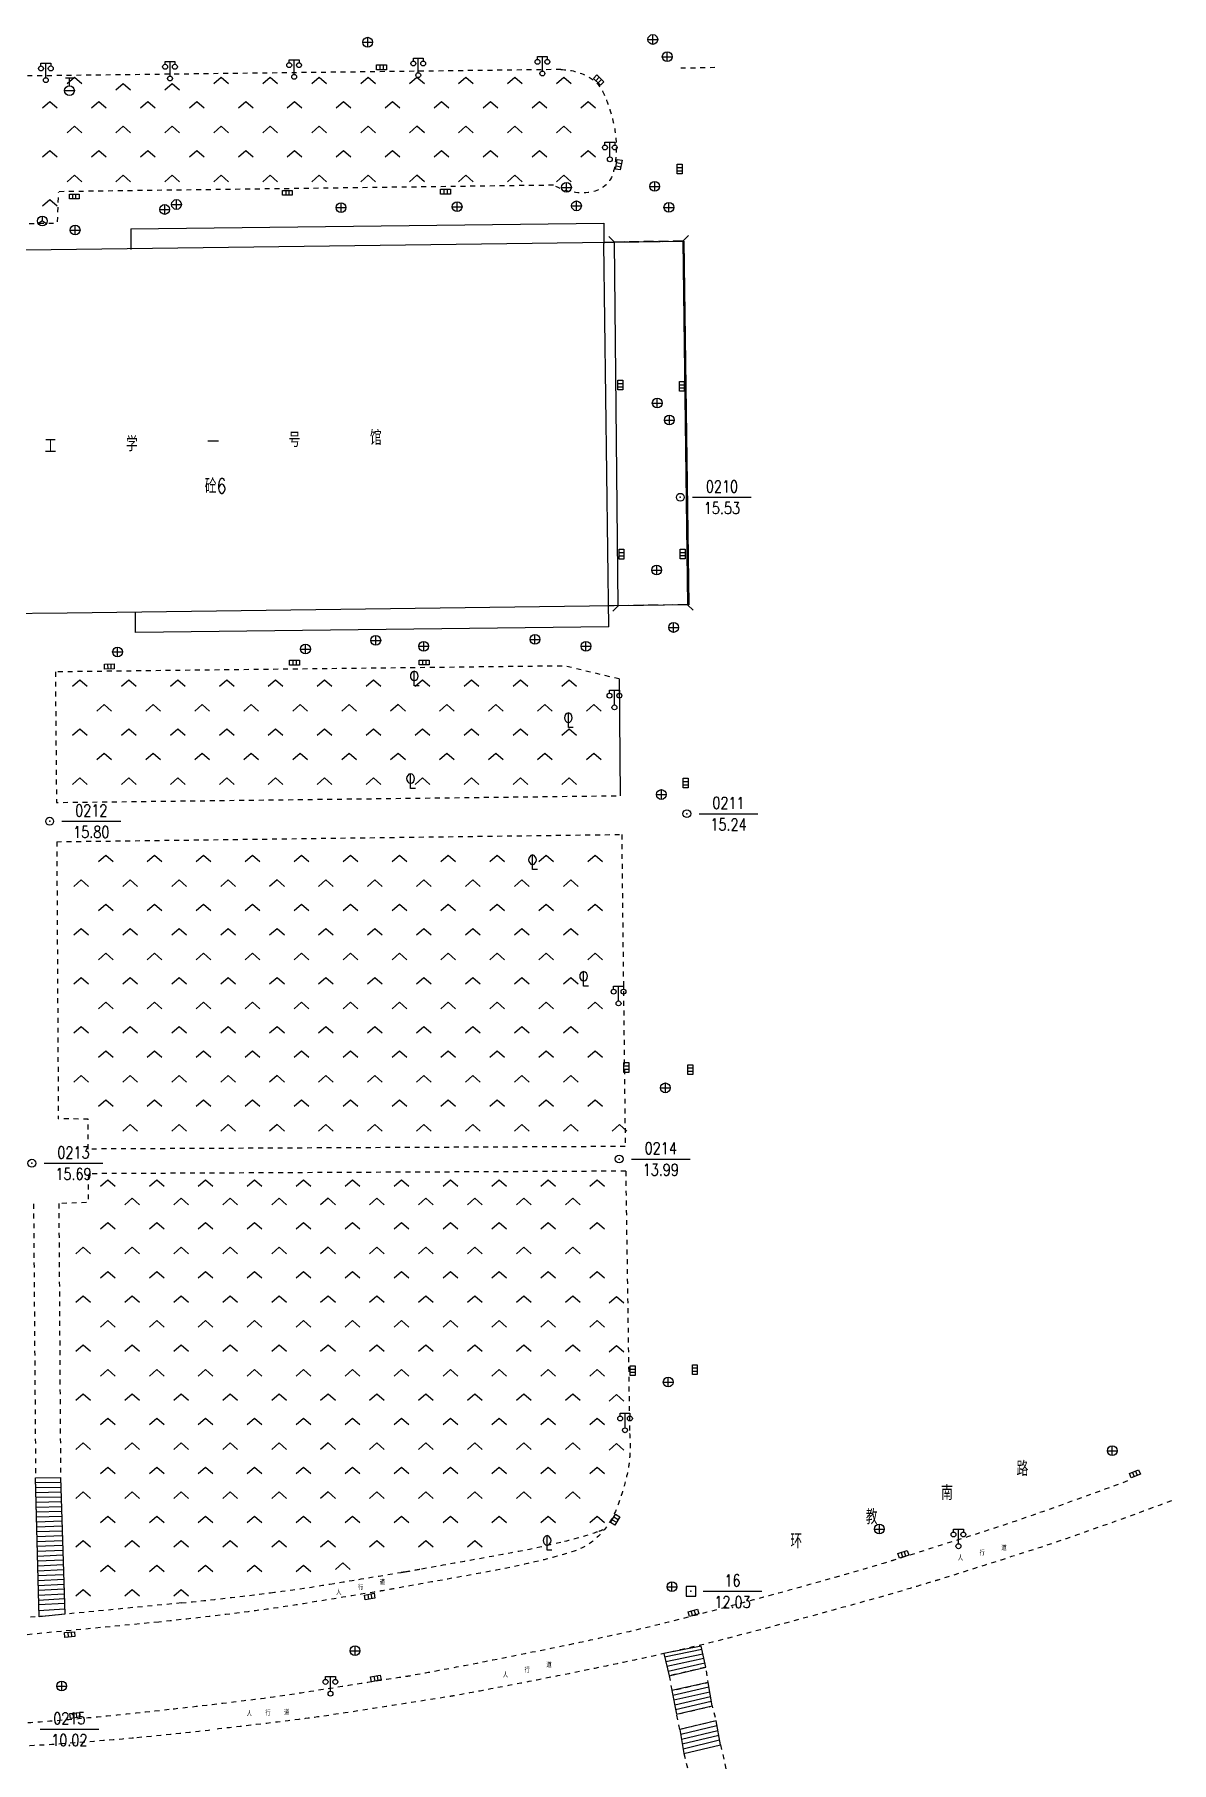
# Model space of a CAD drawing. Extents: x 1059 to 1761, y 608 to 1213.
# Drawn here: x 1645.3 to 1761.5, y 707.5 to 884 of the extents above; entities that cross this region are included whole.
import ezdxf
from ezdxf.enums import TextEntityAlignment as Align

# ---------------------------------------------------------------- set-up
doc = ezdxf.new("R2010")
doc.units = 0
doc.header["$LTSCALE"] = 0.5
doc.header["$PDSIZE"] = 0.2
doc.linetypes.add('X5', pattern=[3, 2, -1])
doc.linetypes.add('X6', pattern=[2, 1, -1])
doc.layers.get('0').update_dxf_attribs({"linetype": 'CONTINUOUS'})
doc.layers.add('ASSIST', color=7, linetype='CONTINUOUS', plot=False)
for name, color, linetype in [('DLDW', 11, 'CONTINUOUS'), ('DLSS', 4, 'CONTINUOUS'), ('GXYZ', 2, 'CONTINUOUS'), ('JMD', 6, 'CONTINUOUS'), ('KZD', 1, 'CONTINUOUS'), ('ZBTZ', 3, 'CONTINUOUS')]:
    doc.layers.add(name, color=color, linetype=linetype)
doc.styles.add('HZ', font='rs.shx', dxfattribs={"width": 0.8, "bigfont": 'hztxt.shx'})

# ---------------------------------------------------------------- blocks, each defined once
blk = doc.blocks.new('gc097')
for p, q in [((-1, 2.9), (-1, 3.5)), ((-1, 3.5), (1, 3.5)), ((0, 0.5), (0, 3.5)), ((1, 3.5), (1, 2.9))]:
    blk.add_line(p, q)
for centre in [(-1, 2.4), (0, 0), (1, 2.4)]:
    blk.add_circle(centre, 0.5)
blk = doc.blocks.new('gc048')
for q in [(-0.87, -0.5), (0, 1), (0.87, -0.5)]:
    blk.add_line((0, 0), q)
blk.add_circle((0, 0), 1)
blk = doc.blocks.new('gc041')
for p, q in [((-1, 0.5), (1, 0.5)), ((-1, -0.5), (-1, 0.5)), ((-0.33, 0.5), (-0.33, -0.5)), ((0.33, 0.5), (0.33, -0.5)), ((1, 0.5), (1, -0.5)), ((1, -0.5), (-1, -0.5))]:
    blk.add_line(p, q)
blk = doc.blocks.new('gc133')
for p, q in [((-1, 0), (1, 0)), ((-0.8, 2.6), (0.8, 2.6)), ((0, 1), (0, 2.6))]:
    blk.add_line(p, q)
blk.add_circle((0, 0), 1)
blk = doc.blocks.new('gc043')
for p, q in [((-1, 0), (1, 0)), ((0, -1), (0, 1))]:
    blk.add_line(p, q)
blk.add_circle((0, 0), 1)
blk = doc.blocks.new('gc143')
for p, q in [((0, 0), (0, 3)), ((1, 0), (0, 0))]:
    blk.add_line(p, q)
for centre, start, end in [((0.225, 2), 102.68038, 257.31962), ((-0.225, 2), 282.68038, 77.31962)]:
    blk.add_arc(centre, 1.025, start, end)
blk = doc.blocks.new('gc211')
for p, q in [((0, 0), (-1.5, -1.32)), ((1.5, -1.32), (0, 0))]:
    blk.add_line(p, q)
blk = doc.blocks.new('gc115')
blk.add_lwpolyline([(-1, -1), (1, -1), (1, 1), (-1, 1)], close=True)
blk.add_point((0, 0))
blk = doc.blocks.new('gc117')
blk.add_circle((0, 0), 0.8)
blk.add_point((0, 0))

msp = doc.modelspace()

# ---------------------------------------------------------------- linework, layer by layer
at = {"linetype": 'Continuous'}
msp.add_line((1648.42, 722.62), (1645.79, 722.37), dxfattribs=at)
at = {"layer": 'ASSIST', "linetype": 'Continuous', "flags": 128}
for points in [[(1704.56, 862.81), (1711.56, 862.91), (1712.03, 825.76), (1704.96, 825.66)], [(1709.63, 718.6), (1710.16, 716.33), (1713.92, 717.21), (1713.43, 719.35)], [(1710.44, 714.83), (1710.92, 712.4), (1714.54, 713.25), (1714.14, 715.66)], [(1711.26, 710.85), (1711.66, 708.38), (1715.4, 709.28), (1714.96, 711.74)]]:
    msp.add_lwpolyline(points, close=True, dxfattribs=at)
at = {"layer": 'DLSS', "linetype": 'X6'}
msp.add_line((1711.34, 880.6, 15.53), (1714.98, 880.67, 15.48), dxfattribs=at)
at = {"layer": 'DLSS', "linetype": 'X6', "flags": 128}
for points in [[(1699.1, 880.44), (1590.79, 879.13)], [(1698.34, 868.62), (1647.8, 867.96)], [(1639.78, 864.64), (1647.67, 864.76), (1647.8, 867.96)], [(1705.06, 818.18), (1699.48, 819.5), (1647.48, 818.9)], [(1647.46, 818.89), (1647.57, 805.56), (1705.14, 806.25)], [(1647.6, 801.55), (1705.31, 802.29)], [(1647.6, 801.55), (1647.76, 773.24)], [(1705.31, 802.29), (1705.67, 770.41)], [(1650.82, 773.21), (1647.76, 773.24)], [(1650.82, 770.15), (1650.82, 773.21)], [(1705.67, 770.41), (1650.82, 770.15)], [(1705.72, 767.89), (1650.83, 767.63), (1650.79, 764.68), (1647.81, 764.59)], [(1705.72, 767.89), (1706.12, 741.1)], [(1645.23, 764.55), (1645.44, 736.57)], [(1647.81, 764.59), (1647.99, 736.61)], [(1660.34, 723.78), (1645.8, 722.37), (1636.44, 721.87), (1629.15, 721.67), (1593.15, 721.07)], [(1710.16, 716.33), (1710.44, 714.83), (1714.14, 715.66), (1713.92, 717.21), (1710.16, 716.33)], [(1711.26, 710.85), (1710.92, 712.4), (1714.54, 713.25), (1714.96, 711.74), (1711.26, 710.85)], [(1711.66, 708.38), (1712.2, 706.25)], [(1715.4, 709.28), (1716.8, 703.25)]]:
    msp.add_lwpolyline(points, dxfattribs=at)
for points in [[(1699.1, 880.44, -0.114618), (1701.85, 879.74, -0.155506), (1703.34, 878.24, -0.030301), (1703.86, 877.05, -0.022988), (1704.37, 875.41, -0.061468), (1704.76, 872.59, -0.065719), (1704.45, 869.94, -0.284628), (1702.42, 867.97, -0.187195), (1698.34, 868.62)], [(1706.12, 741.1, -0.03064), (1706.13, 738.75, -0.042506), (1705.9, 737.08, -0.023633), (1705.1, 734.23, -0.040625), (1704.43, 732.65, -0.085406), (1702.68, 730.36, -0.105387), (1700.66, 729.15, -0.02279), (1697.17, 728.14, -0.014078), (1691.41, 726.92, -0.000486), (1682.57, 725.32, -0.002576), (1680.9, 725.03, -0.00119), (1680.47, 724.96, -0.00007), (1673.2, 723.76, -0.009138), (1667.15, 722.88, -0.006098), (1658.03, 721.83)], [(1756.97, 736.24, -0.004853), (1747.72, 732.89, -0.007545), (1741.72, 730.88, -0.000138), (1733.1, 728.14, -0.003267), (1732.73, 728.03, -0.004602), (1727.1, 726.38, -0.003122), (1718.77, 724.08, -0.003912), (1710.1, 721.81, -0.006862), (1705.13, 720.63, -0.003309), (1700.73, 719.67, -0.002403), (1694.66, 718.43, -0.002057), (1688, 717.12, -0.003137), (1683.62, 716.31, -0.005146), (1683.23, 716.25, -0.000191), (1672.87, 714.62, -0.007373), (1667.85, 713.91, -0.004242), (1659.09, 712.88)], [(1761.47, 734.21, -0.004853), (1752.22, 730.86, -0.007545), (1746.22, 728.85, -0.000138), (1737.59, 726.11, -0.003267), (1737.23, 726, -0.004602), (1731.6, 724.35, -0.003122), (1723.27, 722.05, -0.003912), (1714.6, 719.78, -0.006862), (1709.63, 718.6, -0.003309), (1705.23, 717.64, -0.002403), (1699.16, 716.4, -0.002057), (1692.49, 715.09, -0.003137), (1688.12, 714.28, -0.005146), (1687.73, 714.22, -0.000191), (1677.37, 712.59, -0.007373), (1672.34, 711.88, -0.004242), (1663.59, 710.85)], [(1659.09, 712.88, -0.005578), (1651.29, 712.07, -0.005578), (1643.48, 711.43, -0.00509), (1636.34, 711.01, -0.00509), (1629.19, 710.73)]]:
    msp.add_lwpolyline(points, format="xyb", dxfattribs=at)
at = {"layer": 'DLSS', "linetype": 'X6'}
for points in [[(1703.6, 731.36, -0.03038), (1702.96, 731.1, -0.02279), (1699.47, 730.08, -0.014078), (1693.71, 728.87, -0.000486), (1684.87, 727.26, -0.002576), (1683.2, 726.97, -0.00119), (1682.77, 726.9, -0.00007), (1675.5, 725.7, -0.009138), (1669.45, 724.82, -0.006098), (1660.34, 723.78)], [(1663.59, 710.85, -0.005578), (1655.79, 710.04, -0.005578), (1647.98, 709.41, -0.00509), (1640.84, 708.98, -0.009185), (1627.94, 708.58)]]:
    msp.add_lwpolyline(points, format="xyb", dxfattribs=at)
at = {"layer": 'DLSS', "linetype": 'X6', "elevation": 10.22, "flags": 128}
msp.add_lwpolyline([(1658.03, 721.83), (1643.49, 720.43), (1634.13, 719.93), (1626.85, 719.72), (1590.85, 719.13)], dxfattribs=at)
at = {"layer": 'JMD', "linetype": 'Continuous'}
for p, q in [((1655.16, 864.15, 15.74), (1703.47, 864.75, 15.56)), ((1704.56, 862.81), (1703.99, 863.37)), ((1711.56, 862.91), (1712.12, 863.48)), ((1703.98, 823.49), (1703.5, 862.65)), ((1648.67, 824.91), (1595.96, 824.24, 15.66)), ((1704.96, 825.66), (1704.41, 825.09)), ((1712.03, 825.76), (1712.6, 825.2)), ((1645.44, 736.57), (1647.99, 736.61)), ((1645.79, 722.37), (1645.44, 736.57)), ((1647.99, 736.61), (1648.42, 722.62)), ((1645.45, 736.07), (1648.01, 736.11)), ((1645.47, 735.57), (1648.02, 735.62)), ((1645.48, 735.07), (1648.04, 735.12)), ((1645.49, 734.57), (1648.05, 734.63)), ((1645.5, 734.07), (1648.07, 734.13)), ((1645.52, 733.57), (1648.08, 733.64)), ((1645.53, 733.07), (1648.1, 733.14)), ((1645.54, 732.57), (1648.11, 732.64)), ((1645.55, 732.07), (1648.13, 732.15)), ((1645.56, 731.57), (1648.14, 731.65)), ((1645.58, 731.07), (1648.16, 731.16)), ((1645.59, 730.57), (1648.17, 730.66)), ((1645.6, 730.07), (1648.19, 730.17)), ((1645.61, 729.57), (1648.2, 729.67)), ((1645.62, 729.07), (1648.22, 729.18)), ((1645.64, 728.57), (1648.23, 728.68)), ((1645.65, 728.07), (1648.25, 728.18)), ((1645.66, 727.57), (1648.26, 727.69)), ((1645.67, 727.07), (1648.28, 727.19)), ((1645.69, 726.57), (1648.29, 726.7)), ((1645.7, 726.07), (1648.31, 726.2)), ((1645.71, 725.57), (1648.32, 725.71)), ((1645.72, 725.07), (1648.34, 725.21)), ((1645.73, 724.57), (1648.35, 724.71)), ((1645.75, 724.07), (1648.37, 724.22)), ((1645.77, 723.02), (1648.4, 723.19)), ((1709.63, 718.6), (1710.16, 716.33)), ((1709.7, 718.28), (1713.5, 719.05)), ((1709.82, 717.79), (1713.6, 718.59)), ((1713.92, 717.21), (1713.43, 719.35)), ((1709.93, 717.31), (1713.71, 718.13)), ((1710.05, 716.82), (1713.81, 717.67)), ((1710.16, 716.33), (1713.92, 717.21)), ((1710.54, 714.36), (1714.22, 715.2)), ((1714.54, 713.25), (1714.14, 715.66)), ((1710.44, 714.83), (1710.92, 712.4)), ((1710.63, 713.87), (1714.3, 714.71)), ((1710.73, 713.38), (1714.38, 714.23)), ((1710.82, 712.89), (1714.46, 713.74)), ((1710.92, 712.4), (1714.54, 713.25)), ((1715.4, 709.28), (1714.96, 711.74)), ((1711.26, 710.85), (1711.66, 708.38)), ((1711.34, 710.36), (1715.04, 711.26)), ((1711.42, 709.86), (1715.13, 710.76)), ((1711.5, 709.37), (1715.22, 710.27)), ((1711.58, 708.88), (1715.31, 709.78)), ((1711.66, 708.38), (1715.4, 709.28))]:
    msp.add_line(p, q, dxfattribs=at)
at = {"layer": 'JMD', "linetype": 'X5'}
for p, q in [((1703.5, 862.8), (1711.56, 862.91)), ((1704.56, 862.81), (1711.56, 862.91)), ((1712.03, 825.76), (1703.96, 825.65)), ((1712.03, 825.76), (1704.96, 825.66))]:
    msp.add_line(p, q, dxfattribs=at)
at = {"layer": 'JMD', "linetype": 'Continuous', "flags": 128}
for points, elevation in [([(1655.16, 864.15), (1655.18, 862.06)], 15.74), ([(1703.47, 864.75), (1703.5, 862.65)], 15.56), ([(1572.04, 861.05), (1711.67, 862.91), (1712.17, 825.76), (1648.67, 824.91)], 10.12), ([(1703.98, 823.49), (1655.65, 822.94), (1655.65, 825)], 15.55)]:
    msp.add_lwpolyline(points, dxfattribs=dict(at, elevation=elevation))
at = {"layer": 'JMD', "linetype": 'X5', "flags": 128}
msp.add_lwpolyline([(1711.56, 862.91), (1704.56, 862.81)], dxfattribs=at)
at = {"layer": 'JMD', "linetype": 'Continuous', "flags": 128}
msp.add_lwpolyline([(1645.76, 723.58), (1645.44, 736.57), (1647.99, 736.61), (1648.38, 723.73)], close=True, dxfattribs=at)
at = {"layer": 'KZD', "linetype": 'Continuous'}
for p, q in [((1712.55, 836.74), (1718.55, 836.74)), ((1648.13, 803.64), (1654.13, 803.64)), ((1713.22, 804.41), (1719.22, 804.41)), ((1646.31, 768.7), (1652.31, 768.7)), ((1706.3, 769.13), (1712.3, 769.13)), ((1713.63, 724.97), (1719.63, 724.97)), ((1645.89, 710.88), (1651.89, 710.88))]:
    msp.add_line(p, q, dxfattribs=at)
at = {"layer": 'ZBTZ', "linetype": 'Continuous', "flags": 128}
msp.add_lwpolyline([(1705.06, 818.18), (1705.14, 806.25)], dxfattribs=at)

# ---------------------------------------------------------------- block references
at = {"layer": 'DLDW', "linetype": 'Continuous', "xscale": 0.5, "yscale": 0.5}
for p in [(1646.49, 879.35, 10.46), (1659.17, 879.52, 10.46), (1671.85, 879.69, 10.46), (1684.53, 879.86, 10.46), (1697.21, 880.03, 16.29), (1704.1, 871.27, 15.58), (1704.57, 815.27, 15.3), (1704.99, 785.03, 15.21), (1705.65, 741.42, 12.64), (1739.71, 729.57, 12.9), (1675.56, 714.51, 10.88)]:
    msp.add_blockref('gc097', p, dxfattribs=at)
at = {"layer": 'GXYZ', "linetype": 'Continuous', "xscale": 0.5, "yscale": 0.5}
for name, p in [('gc043', (1679.37, 883.23, 15.31)), ('gc043', (1708.49, 883.51, 15.52)), ('gc043', (1709.96, 881.75, 15.51)), ('gc133', (1648.9, 878.28, 12.65)), ('gc043', (1699.67, 868.4, 15.57)), ('gc043', (1708.68, 868.5, 15.54)), ('gc043', (1659.83, 866.65, 15.71)), ('gc043', (1676.64, 866.33, 15.68)), ('gc043', (1688.5, 866.42, 15.64)), ('gc043', (1700.69, 866.51, 15.58)), ('gc043', (1710.13, 866.36, 15.54)), ('gc048', (1646.13, 864.97, 15.75)), ('gc043', (1658.63, 866.14, 15.72)), ('gc043', (1649.48, 864.04, 15.74)), ('gc043', (1708.94, 846.37, 15.55)), ('gc043', (1710.18, 844.63, 15.52)), ('gc043', (1708.89, 829.3, 15.55)), ('gc043', (1696.45, 822.22, 15.57)), ('gc043', (1710.61, 823.44, 15.51)), ('gc043', (1653.81, 820.94, 15.69)), ('gc043', (1673.01, 821.23, 15.68)), ('gc043', (1680.19, 822.12, 15.65)), ('gc043', (1685.09, 821.51, 15.63)), ('gc043', (1701.66, 821.52, 15.54)), ('gc043', (1709.36, 806.37, 15.36)), ('gc043', (1709.77, 776.4, 14.23)), ('gc043', (1710.06, 746.34, 12.77)), ('gc043', (1755.42, 739.33, 13.29)), ('gc043', (1731.63, 731.33, 12.6)), ('gc043', (1710.44, 725.44, 11.97)), ('gc043', (1678.07, 718.9, 10.83)), ('gc043', (1648.11, 715.29, 9.98))]:
    msp.add_blockref(name, p, dxfattribs=at)
at = {"layer": 'GXYZ', "linetype": 'Continuous', "xscale": 0.5, "yscale": 0.5, "zscale": 0.5}
for p in [(1680.78, 880.67, 15.29), (1671.15, 867.84, 15.68), (1671.89, 819.85, 15.67), (1685.13, 819.86, 15.63)]:
    msp.add_blockref('gc041', p, dxfattribs=at)
for p, rotation in [((1702.96, 879.36, 15.44), 135.1213497982516), ((1705.01, 870.72, 15.48), 80.12070687590962), ((1711.24, 870.27, 15.48), 90), ((1649.4, 867.47, 15.72), 180), ((1687.31, 867.95, 15.63), 0.02003087197148671), ((1705.18, 848.2, 15.53), 90), ((1711.45, 848.07, 15.5), 90), ((1705.29, 830.92, 15.52), 90), ((1711.53, 830.94, 15.5), 90), ((1652.97, 819.45, 15.68), 0.7940883637511936), ((1711.84, 807.54, 15.32), 90), ((1705.79, 778.48, 14.23), 90), ((1712.32, 778.27, 14.26), 90), ((1706.42, 747.51, 12.74), 90), ((1712.78, 747.62, 12.79), 90), ((1757.74, 736.97, 13.3), 201.8531146738022), ((1704.64, 732.29, 11.84), 59.01689012150865), ((1734.08, 728.74, 12.6), 17.4008644065725), ((1679.57, 724.43, 10.8), 10.08581660843414), ((1712.64, 722.77, 11.91), 196.1933528270302), ((1648.92, 720.55, 9.96), 4.190166384162168), ((1680.2, 716.07, 10.87), 10.31217081632518), ((1649.47, 712.29, 9.95), 186.1245665934016)]:
    msp.add_blockref('gc041', p, dxfattribs=dict(at, rotation=rotation))
at = {"layer": 'KZD', "linetype": 'Continuous', "xscale": 0.5, "yscale": 0.5}
for name, p in [('gc117', (1711.3, 836.74, 15.53)), ('gc117', (1646.88, 803.64, 15.8)), ('gc117', (1711.97, 804.41, 15.24)), ('gc117', (1645.06, 768.7, 15.69)), ('gc117', (1705.05, 769.13, 13.99)), ('gc115', (1712.38, 724.97, 12.03))]:
    msp.add_blockref(name, p, dxfattribs=at)
at = {"layer": 'ZBTZ', "linetype": 'Continuous', "xscale": 0.5, "yscale": 0.5}
for name, p in [('gc211', (1649.4, 879.64)), ('gc211', (1664.4, 879.64)), ('gc211', (1669.4, 879.64)), ('gc211', (1674.4, 879.64)), ('gc211', (1679.4, 879.64)), ('gc211', (1684.4, 879.64)), ('gc211', (1689.4, 879.64)), ('gc211', (1694.4, 879.64)), ('gc211', (1699.4, 879.64)), ('gc211', (1654.4, 878.98)), ('gc211', (1659.4, 878.98)), ('gc211', (1646.9, 877.14)), ('gc211', (1651.9, 877.14)), ('gc211', (1656.9, 877.14)), ('gc211', (1661.9, 877.14)), ('gc211', (1666.9, 877.14)), ('gc211', (1671.9, 877.14)), ('gc211', (1676.9, 877.14)), ('gc211', (1681.9, 877.14)), ('gc211', (1686.9, 877.14)), ('gc211', (1691.9, 877.14)), ('gc211', (1696.9, 877.14)), ('gc211', (1701.9, 877.14)), ('gc211', (1649.4, 874.64)), ('gc211', (1654.4, 874.64)), ('gc211', (1659.4, 874.64)), ('gc211', (1664.4, 874.64)), ('gc211', (1669.4, 874.64)), ('gc211', (1674.4, 874.64)), ('gc211', (1679.4, 874.64)), ('gc211', (1684.4, 874.64)), ('gc211', (1689.4, 874.64)), ('gc211', (1694.4, 874.64)), ('gc211', (1699.4, 874.64)), ('gc211', (1646.9, 872.14)), ('gc211', (1651.9, 872.14)), ('gc211', (1656.9, 872.14)), ('gc211', (1661.9, 872.14)), ('gc211', (1666.9, 872.14)), ('gc211', (1671.9, 872.14)), ('gc211', (1676.9, 872.14)), ('gc211', (1681.9, 872.14)), ('gc211', (1686.9, 872.14)), ('gc211', (1691.9, 872.14)), ('gc211', (1696.9, 872.14)), ('gc211', (1701.9, 872.14)), ('gc211', (1649.4, 869.64)), ('gc211', (1654.4, 869.64)), ('gc211', (1659.4, 869.64)), ('gc211', (1664.4, 869.64)), ('gc211', (1669.4, 869.64)), ('gc211', (1674.4, 869.64)), ('gc211', (1679.4, 869.64)), ('gc211', (1684.4, 869.64)), ('gc211', (1689.4, 869.64)), ('gc211', (1694.4, 869.64)), ('gc211', (1699.4, 869.64)), ('gc211', (1646.9, 867.14)), ('gc211', (1649.96, 818.06)), ('gc211', (1654.96, 818.06)), ('gc211', (1659.96, 818.06)), ('gc211', (1664.96, 818.06)), ('gc211', (1669.96, 818.06)), ('gc211', (1674.96, 818.06)), ('gc211', (1679.96, 818.06)), ('gc143', (1684.12, 817.47, 16.01)), ('gc211', (1684.96, 818.06)), ('gc211', (1689.96, 818.06)), ('gc211', (1694.96, 818.06)), ('gc211', (1699.96, 818.06)), ('gc211', (1652.46, 815.56)), ('gc211', (1657.46, 815.56)), ('gc211', (1662.46, 815.56)), ('gc211', (1667.46, 815.56)), ('gc211', (1672.46, 815.56)), ('gc211', (1677.46, 815.56)), ('gc211', (1682.46, 815.56)), ('gc211', (1687.46, 815.56)), ('gc211', (1692.46, 815.56)), ('gc211', (1697.46, 815.56)), ('gc143', (1699.86, 813.21, 15.28)), ('gc211', (1702.46, 815.56)), ('gc211', (1649.96, 813.06)), ('gc211', (1654.96, 813.06)), ('gc211', (1659.96, 813.06)), ('gc211', (1664.96, 813.06)), ('gc211', (1669.96, 813.06)), ('gc211', (1674.96, 813.06)), ('gc211', (1679.96, 813.06)), ('gc211', (1684.96, 813.06)), ('gc211', (1689.96, 813.06)), ('gc211', (1694.96, 813.06)), ('gc211', (1699.96, 813.06)), ('gc211', (1652.46, 810.56)), ('gc211', (1657.46, 810.56)), ('gc211', (1662.46, 810.56)), ('gc211', (1667.46, 810.56)), ('gc211', (1672.46, 810.56)), ('gc211', (1677.46, 810.56)), ('gc211', (1682.46, 810.56)), ('gc211', (1687.46, 810.56)), ('gc211', (1692.46, 810.56)), ('gc211', (1697.46, 810.56)), ('gc211', (1702.46, 810.56)), ('gc211', (1649.96, 808.06)), ('gc211', (1654.96, 808.06)), ('gc211', (1659.96, 808.06)), ('gc211', (1664.96, 808.06)), ('gc211', (1669.96, 808.06)), ('gc211', (1674.96, 808.06)), ('gc211', (1679.96, 808.06)), ('gc143', (1683.74, 807, 15.97)), ('gc211', (1684.96, 808.06)), ('gc211', (1689.96, 808.06)), ('gc211', (1694.96, 808.06)), ('gc211', (1699.96, 808.06)), ('gc211', (1652.6, 800.15)), ('gc211', (1657.6, 800.15)), ('gc211', (1662.6, 800.15)), ('gc211', (1667.6, 800.15)), ('gc211', (1672.6, 800.15)), ('gc211', (1677.6, 800.15)), ('gc211', (1682.6, 800.15)), ('gc211', (1687.6, 800.15)), ('gc211', (1692.6, 800.15)), ('gc143', (1696.2, 798.7, 15.77)), ('gc211', (1697.6, 800.15)), ('gc211', (1702.6, 800.15)), ('gc211', (1650.1, 797.65)), ('gc211', (1655.1, 797.65)), ('gc211', (1660.1, 797.65)), ('gc211', (1665.1, 797.65)), ('gc211', (1670.1, 797.65)), ('gc211', (1675.1, 797.65)), ('gc211', (1680.1, 797.65)), ('gc211', (1685.1, 797.65)), ('gc211', (1690.1, 797.65)), ('gc211', (1695.1, 797.65)), ('gc211', (1700.1, 797.65)), ('gc211', (1652.6, 795.15)), ('gc211', (1657.6, 795.15)), ('gc211', (1662.6, 795.15)), ('gc211', (1667.6, 795.15)), ('gc211', (1672.6, 795.15)), ('gc211', (1677.6, 795.15)), ('gc211', (1682.6, 795.15)), ('gc211', (1687.6, 795.15)), ('gc211', (1692.6, 795.15)), ('gc211', (1697.6, 795.15)), ('gc211', (1702.6, 795.15)), ('gc211', (1650.1, 792.65)), ('gc211', (1655.1, 792.65)), ('gc211', (1660.1, 792.65)), ('gc211', (1665.1, 792.65)), ('gc211', (1670.1, 792.65)), ('gc211', (1675.1, 792.65)), ('gc211', (1680.1, 792.65)), ('gc211', (1685.1, 792.65)), ('gc211', (1690.1, 792.65)), ('gc211', (1695.1, 792.65)), ('gc211', (1700.1, 792.65)), ('gc211', (1652.6, 790.15)), ('gc211', (1657.6, 790.15)), ('gc211', (1662.6, 790.15)), ('gc211', (1667.6, 790.15)), ('gc211', (1672.6, 790.15)), ('gc211', (1677.6, 790.15)), ('gc211', (1682.6, 790.15)), ('gc211', (1687.6, 790.15)), ('gc211', (1692.6, 790.15)), ('gc211', (1697.6, 790.15)), ('gc211', (1702.6, 790.15)), ('gc211', (1650.1, 787.65)), ('gc211', (1655.1, 787.65)), ('gc211', (1660.1, 787.65)), ('gc211', (1665.1, 787.65)), ('gc211', (1670.1, 787.65)), ('gc211', (1675.1, 787.65)), ('gc211', (1680.1, 787.65)), ('gc211', (1685.1, 787.65)), ('gc211', (1690.1, 787.65)), ('gc211', (1695.1, 787.65)), ('gc211', (1700.1, 787.65)), ('gc143', (1701.42, 786.8, 15.83)), ('gc211', (1652.6, 785.15)), ('gc211', (1657.6, 785.15)), ('gc211', (1662.6, 785.15)), ('gc211', (1667.6, 785.15)), ('gc211', (1672.6, 785.15)), ('gc211', (1677.6, 785.15)), ('gc211', (1682.6, 785.15)), ('gc211', (1687.6, 785.15)), ('gc211', (1692.6, 785.15)), ('gc211', (1697.6, 785.15)), ('gc211', (1702.6, 785.15)), ('gc211', (1650.1, 782.65)), ('gc211', (1655.1, 782.65)), ('gc211', (1660.1, 782.65)), ('gc211', (1665.1, 782.65)), ('gc211', (1670.1, 782.65)), ('gc211', (1675.1, 782.65)), ('gc211', (1680.1, 782.65)), ('gc211', (1685.1, 782.65)), ('gc211', (1690.1, 782.65)), ('gc211', (1695.1, 782.65)), ('gc211', (1700.1, 782.65)), ('gc211', (1652.6, 780.15)), ('gc211', (1657.6, 780.15)), ('gc211', (1662.6, 780.15)), ('gc211', (1667.6, 780.15)), ('gc211', (1672.6, 780.15)), ('gc211', (1677.6, 780.15)), ('gc211', (1682.6, 780.15)), ('gc211', (1687.6, 780.15)), ('gc211', (1692.6, 780.15)), ('gc211', (1697.6, 780.15)), ('gc211', (1702.6, 780.15)), ('gc211', (1650.1, 777.65)), ('gc211', (1655.1, 777.65)), ('gc211', (1660.1, 777.65)), ('gc211', (1665.1, 777.65)), ('gc211', (1670.1, 777.65)), ('gc211', (1675.1, 777.65)), ('gc211', (1680.1, 777.65)), ('gc211', (1685.1, 777.65)), ('gc211', (1690.1, 777.65)), ('gc211', (1695.1, 777.65)), ('gc211', (1700.1, 777.65)), ('gc211', (1652.6, 775.15)), ('gc211', (1657.6, 775.15)), ('gc211', (1662.6, 775.15)), ('gc211', (1667.6, 775.15)), ('gc211', (1672.6, 775.15)), ('gc211', (1677.6, 775.15)), ('gc211', (1682.6, 775.15)), ('gc211', (1687.6, 775.15)), ('gc211', (1692.6, 775.15)), ('gc211', (1697.6, 775.15)), ('gc211', (1702.6, 775.15)), ('gc211', (1655.1, 772.65)), ('gc211', (1660.1, 772.65)), ('gc211', (1665.1, 772.65)), ('gc211', (1670.1, 772.65)), ('gc211', (1675.1, 772.65)), ('gc211', (1680.1, 772.65)), ('gc211', (1685.1, 772.65)), ('gc211', (1690.1, 772.65)), ('gc211', (1695.1, 772.65)), ('gc211', (1700.1, 772.65)), ('gc211', (1705.1, 772.65)), ('gc211', (1652.81, 766.98)), ('gc211', (1657.81, 766.98)), ('gc211', (1662.81, 766.98)), ('gc211', (1667.81, 766.98)), ('gc211', (1672.81, 766.98)), ('gc211', (1677.81, 766.98)), ('gc211', (1682.81, 766.98)), ('gc211', (1687.81, 766.98)), ('gc211', (1692.81, 766.98)), ('gc211', (1697.81, 766.98)), ('gc211', (1702.81, 766.98)), ('gc211', (1655.31, 765.12)), ('gc211', (1660.31, 765.12)), ('gc211', (1665.31, 765.12)), ('gc211', (1670.31, 765.12)), ('gc211', (1675.31, 765.12)), ('gc211', (1680.31, 765.12)), ('gc211', (1685.31, 765.12)), ('gc211', (1690.31, 765.12)), ('gc211', (1695.31, 765.12)), ('gc211', (1700.31, 765.12)), ('gc211', (1652.81, 762.62)), ('gc211', (1657.81, 762.62)), ('gc211', (1662.81, 762.62)), ('gc211', (1667.81, 762.62)), ('gc211', (1672.81, 762.62)), ('gc211', (1677.81, 762.62)), ('gc211', (1682.81, 762.62)), ('gc211', (1687.81, 762.62)), ('gc211', (1692.81, 762.62)), ('gc211', (1697.81, 762.62)), ('gc211', (1702.81, 762.62)), ('gc211', (1650.31, 760.12)), ('gc211', (1655.31, 760.12)), ('gc211', (1660.31, 760.12)), ('gc211', (1665.31, 760.12)), ('gc211', (1670.31, 760.12)), ('gc211', (1675.31, 760.12)), ('gc211', (1680.31, 760.12)), ('gc211', (1685.31, 760.12)), ('gc211', (1690.31, 760.12)), ('gc211', (1695.31, 760.12)), ('gc211', (1700.31, 760.12)), ('gc211', (1652.81, 757.62)), ('gc211', (1657.81, 757.62)), ('gc211', (1662.81, 757.62)), ('gc211', (1667.81, 757.62)), ('gc211', (1672.81, 757.62)), ('gc211', (1677.81, 757.62)), ('gc211', (1682.81, 757.62)), ('gc211', (1687.81, 757.62)), ('gc211', (1692.81, 757.62)), ('gc211', (1697.81, 757.62)), ('gc211', (1702.81, 757.62)), ('gc211', (1650.31, 755.12)), ('gc211', (1655.31, 755.12)), ('gc211', (1660.31, 755.12)), ('gc211', (1665.31, 755.12)), ('gc211', (1670.31, 755.12)), ('gc211', (1675.31, 755.12)), ('gc211', (1680.31, 755.12)), ('gc211', (1685.31, 755.12)), ('gc211', (1690.31, 755.12)), ('gc211', (1695.31, 755.12)), ('gc211', (1700.31, 755.12)), ('gc211', (1704.77, 755.06)), ('gc211', (1652.81, 752.62)), ('gc211', (1657.81, 752.62)), ('gc211', (1662.81, 752.62)), ('gc211', (1667.81, 752.62)), ('gc211', (1672.81, 752.62)), ('gc211', (1677.81, 752.62)), ('gc211', (1682.81, 752.62)), ('gc211', (1687.81, 752.62)), ('gc211', (1692.81, 752.62)), ('gc211', (1697.81, 752.62)), ('gc211', (1702.81, 752.62)), ('gc211', (1650.31, 750.12)), ('gc211', (1655.31, 750.12)), ('gc211', (1660.31, 750.12)), ('gc211', (1665.31, 750.12)), ('gc211', (1670.31, 750.12)), ('gc211', (1675.31, 750.12)), ('gc211', (1680.31, 750.12)), ('gc211', (1685.31, 750.12)), ('gc211', (1690.31, 750.12)), ('gc211', (1695.31, 750.12)), ('gc211', (1700.31, 750.12)), ('gc211', (1704.77, 750.06)), ('gc211', (1652.81, 747.62)), ('gc211', (1657.81, 747.62)), ('gc211', (1662.81, 747.62)), ('gc211', (1667.81, 747.62)), ('gc211', (1672.81, 747.62)), ('gc211', (1677.81, 747.62)), ('gc211', (1682.81, 747.62)), ('gc211', (1687.81, 747.62)), ('gc211', (1692.81, 747.62)), ('gc211', (1697.81, 747.62)), ('gc211', (1702.81, 747.62)), ('gc211', (1650.31, 745.12)), ('gc211', (1655.31, 745.12)), ('gc211', (1660.31, 745.12)), ('gc211', (1665.31, 745.12)), ('gc211', (1670.31, 745.12)), ('gc211', (1675.31, 745.12)), ('gc211', (1680.31, 745.12)), ('gc211', (1685.31, 745.12)), ('gc211', (1690.31, 745.12)), ('gc211', (1695.31, 745.12)), ('gc211', (1700.31, 745.12)), ('gc211', (1704.77, 745.06)), ('gc211', (1652.81, 742.62)), ('gc211', (1657.81, 742.62)), ('gc211', (1662.81, 742.62)), ('gc211', (1667.81, 742.62)), ('gc211', (1672.81, 742.62)), ('gc211', (1677.81, 742.62)), ('gc211', (1682.81, 742.62)), ('gc211', (1687.81, 742.62)), ('gc211', (1692.81, 742.62)), ('gc211', (1697.81, 742.62)), ('gc211', (1702.81, 742.62)), ('gc211', (1650.31, 740.12)), ('gc211', (1655.31, 740.12)), ('gc211', (1660.31, 740.12)), ('gc211', (1665.31, 740.12)), ('gc211', (1670.31, 740.12)), ('gc211', (1675.31, 740.12)), ('gc211', (1680.31, 740.12)), ('gc211', (1685.31, 740.12)), ('gc211', (1690.31, 740.12)), ('gc211', (1695.31, 740.12)), ('gc211', (1700.31, 740.12)), ('gc211', (1704.77, 740.06)), ('gc211', (1652.81, 737.62)), ('gc211', (1657.81, 737.62)), ('gc211', (1662.81, 737.62)), ('gc211', (1667.81, 737.62)), ('gc211', (1672.81, 737.62)), ('gc211', (1677.81, 737.62)), ('gc211', (1682.81, 737.62)), ('gc211', (1687.81, 737.62)), ('gc211', (1692.81, 737.62)), ('gc211', (1697.81, 737.62)), ('gc211', (1702.81, 737.62)), ('gc211', (1650.31, 735.12)), ('gc211', (1655.31, 735.12)), ('gc211', (1660.31, 735.12)), ('gc211', (1665.31, 735.12)), ('gc211', (1670.31, 735.12)), ('gc211', (1675.31, 735.12)), ('gc211', (1680.31, 735.12)), ('gc211', (1685.31, 735.12)), ('gc211', (1690.31, 735.12)), ('gc211', (1695.31, 735.12)), ('gc211', (1700.31, 735.12)), ('gc211', (1652.81, 732.62)), ('gc211', (1657.81, 732.62)), ('gc211', (1662.81, 732.62)), ('gc211', (1667.81, 732.62)), ('gc211', (1672.81, 732.62)), ('gc211', (1677.81, 732.62)), ('gc211', (1682.81, 732.62)), ('gc211', (1687.81, 732.62)), ('gc211', (1692.81, 732.62)), ('gc211', (1697.81, 732.62)), ('gc211', (1702.81, 732.62)), ('gc211', (1650.31, 730.12)), ('gc211', (1655.31, 730.12)), ('gc211', (1660.31, 730.12)), ('gc211', (1665.31, 730.12)), ('gc211', (1670.31, 730.12)), ('gc211', (1675.31, 730.12)), ('gc211', (1680.31, 730.12)), ('gc211', (1685.31, 730.12)), ('gc211', (1690.31, 730.12)), ('gc143', (1697.69, 729.16, 11.87)), ('gc211', (1652.81, 727.62)), ('gc211', (1657.81, 727.62)), ('gc211', (1662.81, 727.62)), ('gc211', (1667.81, 727.62)), ('gc211', (1672.81, 727.62)), ('gc211', (1676.82, 727.86)), ('gc211', (1650.31, 725.12)), ('gc211', (1655.31, 725.12)), ('gc211', (1660.31, 725.12))]:
    msp.add_blockref(name, p, dxfattribs=at)

# ---------------------------------------------------------------- texts
at = {"layer": 'DLSS', "linetype": 'Continuous', "style": 'HZ', "width": 0.8}
for s, height, p in [('路', 1.5, (1745.65, 736.75)), ('南', 1.5, (1737.94, 734.28)), ('教', 1.5, (1730.24, 731.82)), ('环', 1.5, (1722.54, 729.35)), ('行', 0.5, (1741.87, 728.63)), ('道', 0.5, (1744.1, 729.14)), ('人', 0.5, (1739.64, 728.11)), ('行', 0.5, (1678.37, 725.12)), ('道', 0.5, (1680.6, 725.63)), ('人', 0.5, (1676.14, 724.6)), ('行', 0.5, (1695.39, 716.67)), ('道', 0.5, (1697.61, 717.19)), ('人', 0.5, (1693.16, 716.16)), ('人', 0.5, (1667, 712.21)), ('行', 0.5, (1668.91, 712.28)), ('道', 0.5, (1670.82, 712.34))]:
    msp.add_text(s, height=height, dxfattribs=at).set_placement(p)
at = {"layer": 'JMD', "linetype": 'Continuous', "style": 'HZ', "width": 0.8}
for s, p in [('工', (1646.36, 841.23)), ('学', (1654.67, 841.44)), ('一', (1662.98, 841.65)), ('号', (1671.29, 841.86)), ('馆', (1679.6, 842.07))]:
    msp.add_text(s, height=1.5, dxfattribs=at).set_placement(p)
msp.add_text('砼6', height=1.5, dxfattribs=at).set_placement((1663.84, 837.97), align=Align.MIDDLE)
at = {"layer": 'KZD', "linetype": 'Continuous', "style": 'HZ', "width": 0.8}
for s, p in [('0210', (1715.55, 837.84)), ('15.53', (1715.55, 835.64)), ('0212', (1651.13, 804.74)), ('0211', (1716.22, 805.51)), ('15.24', (1716.22, 803.31)), ('15.80', (1651.13, 802.54)), ('0213', (1649.31, 769.8)), ('0214', (1709.3, 770.23)), ('15.69', (1649.31, 767.6)), ('13.99', (1709.3, 768.03)), ('16', (1716.63, 726.07)), ('12.03', (1716.63, 723.87)), ('0215', (1648.89, 711.98)), ('10.02', (1648.89, 709.77))]:
    msp.add_text(s, height=1.2, dxfattribs=at).set_placement(p, align=Align.MIDDLE)

doc.saveas('drawing.dxf')
